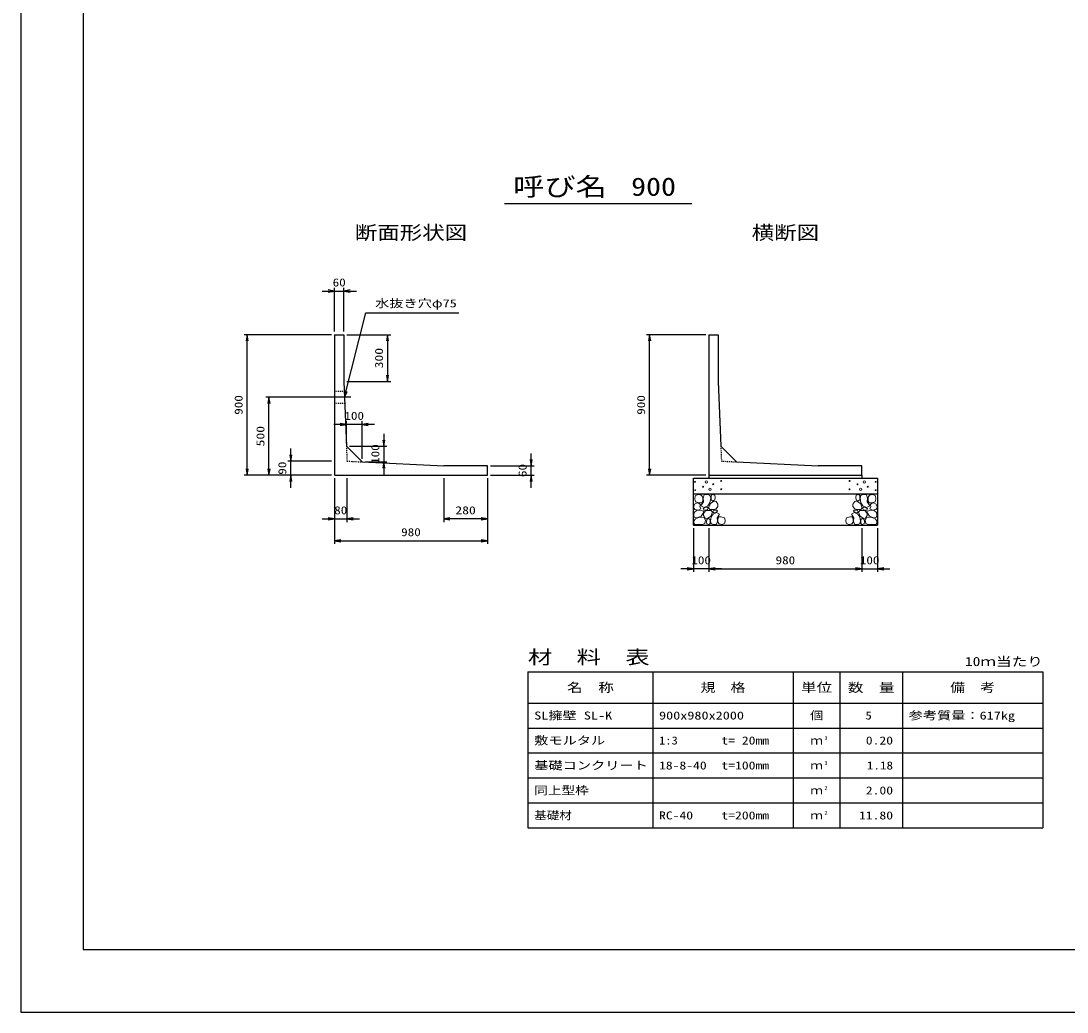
# Model space of a CAD drawing. Units: millimetres at full size. Extents: x 0 to 16820, y 0 to 12931.
# Drawn here: x 0 to 6706, y 0 to 6351 of the extents above; entities that cross this region are included whole.
import ezdxf
from ezdxf.enums import TextEntityAlignment as Align

# ---------------------------------------------------------------- set-up
doc = ezdxf.new("R2010")
doc.units = ezdxf.units.MM
doc.linetypes.add('CHAIN', pattern=[18.5, 12, -1.5, 3.5, -1.5])
doc.linetypes.add('DASHED_SPACED', pattern=[12, 6, -6])
for name, color, linetype, lineweight in [('D-BMK', 2, 'CHAIN', 25), ('D-DCR-HCHn', 4, 'Continuous', 9), ('D-MTR-FRAM', 7, 'Continuous', 25), ('D-MTR-LINE', 7, 'Continuous', 25), ('D-STR-DIM', 7, 'Continuous', 25), ('D-STR-STRn', 1, 'Continuous', 25), ('D-STR-TXT', 7, 'Continuous', 25), ('D-TTL', 2, 'Continuous', 25), ('D-TTL-TXT', 7, 'Continuous', 25)]:
    doc.layers.add(name, color=color, linetype=linetype, lineweight=lineweight)
doc.layers.add('D-MTR', color=7, linetype='Continuous')
doc.layers.add('D-MTR-TXT', color=7, linetype='Continuous')
doc.styles.add('ＭＳ ゴシック', font='')
doc.styles.get('ＭＳ ゴシック').set_extended_font_data('MS Gothic')

# ---------------------------------------------------------------- blocks, each defined once
blk = doc.blocks.new('open_arrow')
at = {"color": 0, "linetype": 'Continuous', "lineweight": -2}
blk.add_lwpolyline([(7.5, 1.25), (0, 0), (7.5, -1.25)], dxfattribs=at)

msp = doc.modelspace()

# ---------------------------------------------------------------- linework, layer by layer
at = {"layer": 'D-BMK'}
msp.add_line((2113.922, 3940), (1971.961, 3940), dxfattribs=at)
at = {"layer": 'D-DCR-HCHn'}
for points in [[(4361.198, 3311.594), (4340.395, 3316.217), (4321.904, 3306.971), (4319.592, 3286.168), (4324.215, 3269.988), (4347.33, 3263.053), (4363.51, 3263.053), (4370.444, 3274.611), (4370.444, 3300.037)], [(4379.69, 3313.906), (4372.756, 3293.102), (4375.067, 3269.988), (4358.887, 3244.562), (4379.69, 3233.005), (4402.805, 3244.562), (4416.673, 3263.053), (4421.296, 3293.102), (4416.673, 3309.283), (4402.805, 3316.217)], [(4423.608, 3309.283), (4423.608, 3281.545), (4435.165, 3274.611), (4446.722, 3281.545), (4449.034, 3297.725), (4446.722, 3311.594), (4430.542, 3316.217)], [(5376.392, 3309.283), (5376.392, 3281.545), (5364.835, 3274.611), (5353.278, 3281.545), (5350.966, 3297.725), (5353.278, 3311.594), (5369.458, 3316.217)], [(5420.31, 3313.906), (5427.244, 3293.102), (5424.933, 3269.988), (5441.113, 3244.562), (5420.31, 3233.005), (5397.195, 3244.562), (5383.327, 3263.053), (5378.704, 3293.102), (5383.327, 3309.283), (5397.195, 3316.217)], [(5438.802, 3311.594), (5459.605, 3316.217), (5478.096, 3306.971), (5480.408, 3286.168), (5475.785, 3269.988), (5452.67, 3263.053), (5436.49, 3263.053), (5429.556, 3274.611), (5429.556, 3300.037)], [(4317.281, 3253.808), (4310.346, 3233.005), (4319.592, 3219.136), (4342.707, 3216.824), (4358.488, 3223.599), (4351.952, 3239.939), (4356.575, 3249.185), (4347.33, 3258.431), (4333.461, 3263.053)], [(4384.313, 3233.005), (4372.756, 3223.759), (4377.379, 3216.824), (4393.559, 3216.824), (4400.493, 3219.136), (4405.116, 3228.382), (4398.182, 3235.316)], [(4418.985, 3258.431), (4407.427, 3230.693), (4416.673, 3219.136), (4444.411, 3219.136), (4455.968, 3223.759), (4467.525, 3239.939), (4467.525, 3253.808), (4455.968, 3272.299), (4442.099, 3274.611)], [(5381.015, 3258.431), (5392.573, 3230.693), (5383.327, 3219.136), (5355.589, 3219.136), (5344.032, 3223.759), (5332.475, 3239.939), (5332.475, 3253.808), (5344.032, 3272.299), (5357.901, 3274.611)], [(5415.687, 3233.005), (5427.244, 3223.759), (5422.621, 3216.824), (5406.441, 3216.824), (5399.507, 3219.136), (5394.884, 3228.382), (5401.818, 3235.316)], [(5482.719, 3253.808), (5489.654, 3233.005), (5480.408, 3219.136), (5457.293, 3216.824), (5441.512, 3223.599), (5448.048, 3239.939), (5443.425, 3249.185), (5452.67, 3258.431), (5466.539, 3263.053)], [(4361.155, 3177.009), (4378.277, 3202.692), (4376.137, 3209.112), (4352.594, 3215.533), (4331.192, 3213.393), (4316.21, 3200.551), (4314.07, 3185.57), (4316.21, 3170.588), (4333.332, 3166.308)], [(4369.716, 3123.503), (4384.698, 3129.924), (4388.978, 3151.326), (4380.417, 3166.308), (4365.435, 3170.588), (4346.173, 3168.448), (4324.771, 3159.887), (4314.07, 3147.045), (4314.07, 3132.064), (4320.49, 3123.503), (4346.173, 3125.643)], [(4421.082, 3177.009), (4431.783, 3202.692), (4423.222, 3213.393), (4397.539, 3213.393), (4386.838, 3209.112), (4376.137, 3194.131), (4376.137, 3181.289), (4386.838, 3164.167), (4399.679, 3162.027)], [(4416.801, 3129.924), (4416.801, 3155.606), (4406.1, 3162.027), (4395.399, 3155.606), (4393.259, 3140.625), (4395.399, 3127.783), (4410.381, 3123.503)], [(4457.466, 3125.643), (4463.886, 3144.905), (4461.746, 3166.308), (4476.728, 3189.85), (4457.466, 3200.551), (4436.063, 3189.85), (4423.222, 3172.728), (4418.941, 3144.905), (4423.222, 3129.924), (4436.063, 3123.503)], [(4453.185, 3200.551), (4463.886, 3209.112), (4459.606, 3215.533), (4444.624, 3215.533), (4438.204, 3213.393), (4433.923, 3204.832), (4440.344, 3198.411)], [(4474.588, 3127.783), (4493.85, 3123.503), (4510.972, 3132.064), (4513.112, 3151.326), (4508.831, 3166.308), (4487.429, 3172.728), (4472.447, 3172.728), (4466.027, 3162.027), (4466.027, 3138.484)], [(5325.412, 3127.783), (5306.15, 3123.503), (5289.028, 3132.064), (5286.888, 3151.326), (5291.169, 3166.308), (5312.571, 3172.728), (5327.553, 3172.728), (5333.973, 3162.027), (5333.973, 3138.484)], [(5342.534, 3125.643), (5336.114, 3144.905), (5338.254, 3166.308), (5323.272, 3189.85), (5342.534, 3200.551), (5363.937, 3189.85), (5376.778, 3172.728), (5381.059, 3144.905), (5376.778, 3129.924), (5363.937, 3123.503)], [(5346.815, 3200.551), (5336.114, 3209.112), (5340.394, 3215.533), (5355.376, 3215.533), (5361.796, 3213.393), (5366.077, 3204.832), (5359.656, 3198.411)], [(5378.918, 3177.009), (5368.217, 3202.692), (5376.778, 3213.393), (5402.461, 3213.393), (5413.162, 3209.112), (5423.863, 3194.131), (5423.863, 3181.289), (5413.162, 3164.167), (5400.321, 3162.027)], [(5383.199, 3129.924), (5383.199, 3155.606), (5393.9, 3162.027), (5404.601, 3155.606), (5406.741, 3140.625), (5404.601, 3127.783), (5389.619, 3123.503)], [(5430.284, 3123.503), (5415.302, 3129.924), (5411.022, 3151.326), (5419.583, 3166.308), (5434.565, 3170.588), (5453.827, 3168.448), (5475.229, 3159.887), (5485.93, 3147.045), (5485.93, 3132.064), (5479.51, 3123.503), (5453.827, 3125.643)], [(5438.845, 3177.009), (5421.723, 3202.692), (5423.863, 3209.112), (5447.406, 3215.533), (5468.808, 3213.393), (5483.79, 3200.551), (5485.93, 3185.57), (5483.79, 3170.588), (5466.668, 3166.308)]]:
    msp.add_lwpolyline(points, close=True, dxfattribs=at)
for centre, radius in [((4320.727, 3397.43), 3), ((4372.292, 3365.761), 3), ((4393.336, 3397.43), 7.5), ((4416.664, 3349.97), 7.5), ((4437.708, 3381.639), 3), ((4488.131, 3403.481), 3), ((4489.273, 3349.97), 3), ((5310.727, 3349.97), 3), ((5311.869, 3403.481), 3), ((5362.292, 3381.639), 3), ((5383.336, 3349.97), 7.5), ((5406.664, 3397.43), 7.5), ((5427.708, 3365.761), 3), ((5479.273, 3397.43), 3), ((4321.869, 3343.919), 3), ((5478.131, 3343.919), 3)]:
    msp.add_circle(centre, radius, dxfattribs=at)
at = {"layer": 'D-MTR-FRAM'}
for p, q in [((3250, 2180), (6550, 2180)), ((3250, 2180), (3250, 1180)), ((6550, 2180), (6550, 1180)), ((3250, 1180), (6550, 1180))]:
    msp.add_line(p, q, dxfattribs=at)
at = {"layer": 'D-MTR-LINE'}
for p, q in [((4050, 2180), (4050, 1180)), ((4950, 2180), (4950, 1180)), ((5250, 2180), (5250, 1180)), ((5650, 2180), (5650, 1180)), ((3250, 1980), (6550, 1980)), ((3250, 1820), (6550, 1820)), ((3250, 1660), (6550, 1660)), ((3250, 1500), (6550, 1500)), ((3250, 1340), (6550, 1340))]:
    msp.add_line(p, q, dxfattribs=at)
at = {"layer": 'D-STR-DIM'}
for p, q in [((2010, 4360), (2010, 4640)), ((2070, 4360), (2070, 4640)), ((1930, 4620), (2150, 4620)), ((1990, 4340), (1430, 4340)), ((1450, 3440), (1450, 4340)), ((2090, 4340), (2370, 4340)), ((2350, 4340), (2350, 4040)), ((4390, 4340), (4010, 4340)), ((4030, 3440), (4030, 4340)), ((2090, 4040), (2370, 4040)), ((1990, 3940), (1570, 3940)), ((1590, 3440), (1590, 3940)), ((2266.261, 3765.342), (2006.261, 3765.342)), ((2086.261, 3645.342), (2086.261, 3785.342)), ((2186.261, 3545.342), (2186.261, 3785.342)), ((2326.261, 3705.342), (2326.261, 3445.342)), ((2106.261, 3625.342), (2346.261, 3625.342)), ((1730, 3360), (1730, 3610)), ((3270, 3360), (3270, 3580)), ((1990, 3530), (1710, 3530)), ((2206.261, 3525.342), (2346.261, 3525.342)), ((3010, 3500), (3290, 3500)), ((1990, 3440), (1430, 3440)), ((1990, 3440), (1570, 3440)), ((1990, 3440), (1710, 3440)), ((2010, 3420), (2010, 3140)), ((2010, 3420), (2010, 3000)), ((2090, 3420), (2090, 3140)), ((2710, 3420), (2710, 3140)), ((2990, 3420), (2990, 3000)), ((2990, 3420), (2990, 3140)), ((3010, 3440), (3290, 3440)), ((4390, 3440), (4010, 3440)), ((1930, 3160), (2170, 3160)), ((2990, 3160), (2710, 3160)), ((4310, 3100), (4310, 2820)), ((4410, 3100), (4410, 2820)), ((4410, 3100), (4410, 2820)), ((5390, 3100), (5390, 2820)), ((5390, 3100), (5390, 2820)), ((5490, 3100), (5490, 2820)), ((2010, 3020), (2990, 3020)), ((4490, 2840), (4230, 2840)), ((4410, 2840), (5390, 2840)), ((5310, 2840), (5570, 2840))]:
    msp.add_line(p, q, dxfattribs=at)
at = {"layer": 'D-STR-STRn'}
for p, q in [((2010, 4340), (2070, 4340)), ((2010, 4340), (2010, 3440)), ((2070, 4340), (2070, 4040)), ((4410, 4340), (4470, 4340)), ((4410, 4340), (4410, 3440)), ((4470, 4340), (4470, 4040)), ((2070, 4040), (2086.261, 3625.342)), ((4470, 4040), (4486.261, 3625.342)), ((2186.261, 3525.342), (2086.261, 3625.342)), ((4586.261, 3525.342), (4486.261, 3625.342)), ((2186.261, 3525.342), (2710, 3500)), ((2990, 3500), (2710, 3500)), ((2990, 3440), (2990, 3500)), ((4586.261, 3525.342), (5110, 3500)), ((5390, 3500), (5110, 3500)), ((5390, 3440), (5390, 3500)), ((2010, 3440), (2990, 3440)), ((4310, 3120), (4310, 3420)), ((4310, 3420), (5490, 3420)), ((4410, 3440), (5390, 3440)), ((4410, 3440), (4410, 3420)), ((5390, 3440), (5390, 3420)), ((5490, 3420), (5490, 3120)), ((4310, 3320), (5490, 3320)), ((4310, 3120), (5490, 3120))]:
    msp.add_line(p, q, dxfattribs=at)
at = {"layer": 'D-STR-STRn', "linetype": 'DASHED_SPACED'}
for p, q in [((2010, 3977.5), (2072.451, 3977.5)), ((2010, 3902.5), (2075.392, 3902.5))]:
    msp.add_line(p, q, dxfattribs=at)
at = {"layer": 'D-STR-STRn', "color": 2, "linetype": 'DASHED_SPACED'}
for p, q in [((2086.261, 3625.342), (2090, 3530)), ((4486.261, 3625.342), (4490, 3530)), ((2090, 3530), (2186.261, 3525.342)), ((4490, 3530), (4586.261, 3525.342))]:
    msp.add_line(p, q, dxfattribs=at)
at = {"layer": 'D-STR-TXT'}
msp.add_lwpolyline([(2073.922, 3940), (2210, 4480), (2250, 4480), (2806.193, 4480)], dxfattribs=at)
at = {"layer": 'D-TTL'}
for points in [[(0, 0), (16820, 0), (16820, 11880), (0, 11880)], [(400, 400), (16420, 400), (16420, 11480), (400, 11480)]]:
    msp.add_lwpolyline(points, close=True, dxfattribs=at)
at = {"layer": 'D-TTL-TXT'}
msp.add_line((3100, 5180), (4300, 5180), dxfattribs=at)

# ---------------------------------------------------------------- block references
at = {"layer": 'D-STR-DIM', "xscale": 5.33, "yscale": 5.33}
for p, rotation in [((2010, 4620), 180), ((1450, 4340), 270), ((2350, 4340), 270), ((4030, 4340), 270), ((2350, 4040), 90), ((1590, 3940), 270), ((2086.261, 3765.342), 180), ((2326.261, 3625.342), 90), ((1730, 3530), 90), ((2326.261, 3525.342), 270), ((3270, 3500), 90), ((1450, 3440), 90), ((1590, 3440), 90), ((1730, 3440), 270), ((3270, 3440), 270), ((4030, 3440), 90), ((2010, 3160), 180), ((2990, 3160), 180), ((2990, 3020), 180), ((4310, 2840), 180), ((5390, 2840), 180), ((5390, 2840), 180)]:
    msp.add_blockref('open_arrow', p, dxfattribs=dict(at, rotation=rotation))
for p in [(2070, 4620), (2186.261, 3765.342), (2090, 3160), (2710, 3160), (2010, 3020), (4410, 2840), (4410, 2840), (5490, 2840)]:
    msp.add_blockref('open_arrow', p, dxfattribs=at)
at = {"layer": 'D-STR-TXT', "xscale": 5.33, "yscale": 5.33, "rotation": 75.9}
msp.add_blockref('open_arrow', (2073.922, 3940), dxfattribs=at)

# ---------------------------------------------------------------- texts
at = {"layer": 'D-MTR', "style": 'ＭＳ ゴシック', "width": 1.3}
msp.add_text('材\u3000料\u3000表', height=87.98, dxfattribs=at).set_placement((3250, 2204), align=Align.BOTTOM_LEFT)
at = {"layer": 'D-MTR', "style": 'ＭＳ ゴシック', "width": 1.25}
msp.add_text('10ｍ当たり', height=58.65, dxfattribs=at).set_placement((6550, 2199.333), align=Align.BOTTOM_RIGHT)
at = {"layer": 'D-MTR-TXT', "style": 'ＭＳ ゴシック'}
for s, height, width, p in [('名\u3000称', 58.65, 1.25, (3650, 2080)), ('規\u3000格', 58.65, 1.2, (4500, 2080)), ('単位', 58.65, 1.25, (5100, 2080)), ('数\u3000量', 58.65, 1.25, (5450, 2080)), ('備\u3000考', 58.65, 1.2, (6100, 2080)), ('個', 51.32, 1.2, (5100, 1900)), ('ｍ', 51.32, 1.15, (5100, 1740)), ('ｍ', 51.32, 1.15, (5100, 1580)), ('ｍ', 51.32, 1.15, (5100, 1420)), ('ｍ', 51.32, 1.15, (5100, 1260))]:
    msp.add_text(s, height=height, dxfattribs=dict(at, width=width)).set_placement(p, align=Align.MIDDLE_CENTER)
for s, width, p in [('SL擁壁 SL-K', 1.3, (3290, 1900)), ('900x980x2000', 1.3, (4090, 1900)), ('参考質量：617kg', 1.3, (5690, 1900)), ('敷モルタル', 1.3, (3290, 1740)), ('1:3', 1.15, (4090, 1740)), ('t= 20mm', 1.25, (4490, 1740)), ('基礎コンクリート', 1.3, (3290, 1580)), ('18-8-40', 1.25, (4090, 1580)), ('t=100mm', 1.25, (4490, 1580)), ('同上型枠', 1.25, (3290, 1420)), ('基礎材', 1.15, (3290, 1260)), ('RC-40', 1.25, (4090, 1260)), ('t=200mm', 1.25, (4490, 1260))]:
    msp.add_text(s, height=51.32, dxfattribs=dict(at, width=width)).set_placement(p, align=Align.MIDDLE_LEFT)
for s, width, p in [('5', 1.15, (5453.553, 1900)), ('0.20', 1.25, (5590, 1740)), ('1.18', 1.2, (5590, 1580)), ('2.00', 1.25, (5590, 1420)), ('11.80', 1.25, (5590, 1260))]:
    msp.add_text(s, height=51.32, dxfattribs=dict(at, width=width)).set_placement(p, align=Align.MIDDLE_RIGHT)
at = {"layer": 'D-MTR-TXT', "style": 'ＭＳ ゴシック', "width": 1.15}
for s, p in [('3', (5150, 1735.333)), ('3', (5150, 1575.333)), ('2', (5150, 1415.333)), ('2', (5150, 1255.333))]:
    msp.add_text(s, height=25.66, dxfattribs=at).set_placement(p, align=Align.BOTTOM_LEFT)
at = {"layer": 'D-STR-DIM', "style": 'ＭＳ ゴシック'}
for s, width, p in [('60', 1.2, (2040, 4675)), ('100', 1.2, (2136.261, 3820.342)), ('80', 1.2, (2050, 3215)), ('280', 1.25, (2850, 3215)), ('980', 1.2, (2500, 3075)), ('100', 1.2, (4360, 2895)), ('980', 1.2, (4900, 2895)), ('100', 1.2, (5440, 2895))]:
    msp.add_text(s, height=51.32, dxfattribs=dict(at, width=width)).set_placement(p, align=Align.MIDDLE_CENTER)
for s, width, p in [('300', 1.25, (2295, 4190)), ('900', 1.2, (1395, 3890)), ('900', 1.2, (3975, 3890)), ('500', 1.25, (1535, 3690)), ('100', 1.2, (2271.261, 3575.342)), ('90', 1.2, (1675, 3485)), ('60', 1.2, (3215, 3470))]:
    msp.add_text(s, height=51.32, rotation=90, dxfattribs=dict(at, width=width)).set_placement(p, align=Align.MIDDLE_CENTER)
at = {"layer": 'D-STR-TXT', "style": 'ＭＳ ゴシック', "width": 1.3}
msp.add_text('水抜き穴φ75', height=51.32, dxfattribs=at).set_placement((2270, 4500), align=Align.BOTTOM_LEFT)
at = {"layer": 'D-TTL-TXT', "style": 'ＭＳ ゴシック'}
for s, height, width, p in [('呼び名', 117.3, 1.25, (3455, 5195)), ('900', 117.3, 1.2, (4055, 5195)), ('断面形状図', 87.98, 1.2, (2500, 4924)), ('横断図', 87.98, 1.2, (4900, 4924))]:
    msp.add_text(s, height=height, dxfattribs=dict(at, width=width)).set_placement(p, align=Align.BOTTOM_CENTER)

doc.saveas('drawing.dxf')
